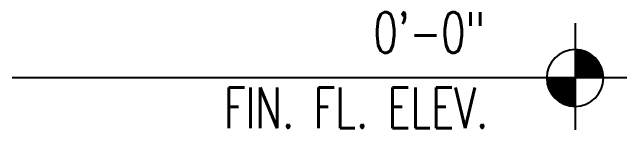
# Model space of a CAD drawing. Header units: inches. Extents: x -25328 to 8149, y -5530 to 4336.
# Drawn here: x -12102 to -12041.1, y -95.1 to -83.5 of the extents above; entities that cross this region are included whole.
import ezdxf

# ---------------------------------------------------------------- set-up
doc = ezdxf.new("R2010")
doc.units = ezdxf.units.IN
doc.header["$LTSCALE"] = 16
doc.header["$MEASUREMENT"] = 0
doc.layers.get('0').update_dxf_attribs({"linetype": 'CONTINUOUS'})
doc.layers.add('DIMS', color=5, linetype='CONTINUOUS')
doc.layers.add('TEXT', color=11, linetype='CONTINUOUS')
doc.styles.add('PAYTS NOTES', font='romans.shx', dxfattribs={"width": 0.7, "height": 4.5})

# ---------------------------------------------------------------- blocks, each defined once
blk = doc.blocks.new('ELEVBUB')
for p, q in [((0, 0.1506), (0, -0.142)), ((-0.142, 0), (0.0781, 0))]:
    blk.add_line(p, q)
at = {"const_width": 0.0781}
for points in [[(0, 0.0391, 0.414214), (-0.0391, 0, 1)], [(0, -0.0391, 0.414213), (0.0391, 0, 1)]]:
    blk.add_lwpolyline(points, format="xyb", dxfattribs=at)
blk.add_circle((0, 0), 0.0781)

msp = doc.modelspace()

# ---------------------------------------------------------------- linework, layer by layer
at = {"layer": 'DIMS'}
msp.add_line((-12049.04753506, -89.96300942), (-12101.96252634, -89.96300942), dxfattribs=at)

# ---------------------------------------------------------------- block references
at = {"layer": 'DIMS', "xscale": -36, "yscale": 36, "zscale": 36}
msp.add_blockref('ELEVBUB', (-12046.23503506, -89.96300942), dxfattribs=at)

# ---------------------------------------------------------------- texts
at = {"layer": 'TEXT', "style": 'PAYTS NOTES', "width": 0.7}
for s, p in [('0\'-0"', (-12066.2064612, -87.47571698)), ('FIN. FL. ELEV.', (-12081.00682422, -94.91190503))]:
    msp.add_text(s, height=4, dxfattribs=at).set_placement(p)

doc.saveas('drawing.dxf')
